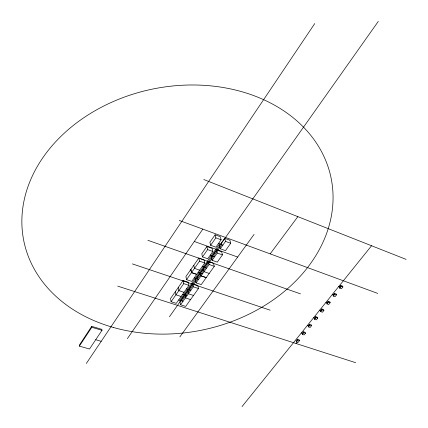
<?xml version="1.0" encoding="UTF-8"?>
<svg xmlns="http://www.w3.org/2000/svg" width="428" height="428" viewBox="0 0 428 428"><rect width="100%" height="100%" fill="white"/><g stroke="black" fill="none" stroke-linecap="round" stroke-linejoin="round"><path stroke-width="0.64" d="M91.715 326.35L79.324 345.166L79.383 346.118L89.516 349.007L101.992 330.32L101.907 329.373L91.715 326.35L91.795 327.292L79.383 346.118M86.328 363.458L314.757 23.561M127.367 338.66L202.829 229.108M183.147 280.49L170.521 298.541L171.082 301.708L176.25 303.372L188.957 285.358L188.32 282.229L183.147 280.49L183.762 283.625L171.082 301.708M198.833 258.052L185.923 276.515L186.555 279.645L191.755 281.394L204.75 262.974L204.044 259.882L198.833 258.052L199.523 261.144L186.555 279.645M206.901 246.512L201.786 253.825L202.487 256.912L207.719 258.758L212.866 251.461L212.122 248.39L206.901 246.512L207.623 249.588L202.487 256.912M215.091 234.801L209.897 242.227L210.635 245.292L215.883 247.186L221.11 239.776L220.329 236.727L215.091 234.801L215.851 237.856L210.635 245.292M179.76 300.296L219.591 243.89M192.659 283.689L179.985 301.612L180.584 304.773L185.699 306.421L198.453 288.536L197.784 285.412L192.659 283.689L193.312 286.819L180.584 304.773M208.409 261.412L195.446 279.741L196.11 282.865L201.256 284.599L214.3 266.312L213.561 263.22L208.409 261.412L209.126 264.504L196.11 282.865M216.504 249.963L211.373 257.223L212.106 260.304L217.285 262.129L222.448 254.885L221.672 251.819L216.504 249.963L217.264 253.034L212.106 260.304M224.721 238.337L219.511 245.709L220.281 248.77L225.476 250.642L230.719 243.286L229.906 240.242L224.721 238.337L225.519 241.387L220.281 248.77M169.445 316.763L378.299 21.4M181.927 301.002L221.795 244.688M179.846 336.895L254.061 234.389M270.175 253.868L297.851 216.654M242.023 406.6L371.558 245.747M297.471 339.206L296.096 340.918L296.374 341.817L298.102 342.373L299.482 340.667L299.199 339.768L297.471 339.206L297.754 340.105L299.482 340.667M303.473 331.764L302.082 333.492L302.366 334.386L304.099 334.953L305.496 333.23L305.201 332.331L303.473 331.764L303.762 332.658L305.496 333.23M309.535 324.242L308.128 325.986L308.422 326.88L310.156 327.457L311.568 325.713L311.268 324.82L309.535 324.242L309.835 325.13L311.568 325.713M315.666 316.64L314.243 318.405L314.543 319.293L316.281 319.882L317.704 318.122L317.399 317.234L315.666 316.64L315.966 317.528L317.704 318.122M321.856 308.963L320.417 310.744L320.727 311.632L322.466 312.231L323.905 310.45L323.589 309.567L321.856 308.963L322.166 309.845L323.905 310.45M328.11 301.205L326.655 303.008L326.976 303.885L328.715 304.501L330.17 302.698L329.849 301.815L328.11 301.205L328.426 302.088L330.17 302.698M334.429 293.362L332.963 295.186L333.289 296.064L335.033 296.684L336.499 294.865L336.173 293.988L334.429 293.362L334.755 294.239L336.499 294.865M340.816 285.439L339.334 287.279L339.666 288.156L341.416 288.788L342.898 286.947L342.56 286.075L340.816 285.439L341.153 286.316L342.898 286.947M296.374 341.817L297.754 340.105M302.366 334.386L303.762 332.658M308.422 326.88L309.835 325.13M314.543 319.293L315.966 317.528M320.727 311.632L322.166 309.845M326.976 303.885L328.426 302.088M333.289 296.064L334.755 294.239M339.666 288.156L341.153 286.316M296.085 343.524L297.235 342.095M95.717 339.72L101.206 341.319M91.795 327.292L101.992 330.32M117.716 286.134L355.716 362.709M178.674 299.942L183.007 301.349M181.103 296.497L175.924 294.801L175.341 291.65M190.567 299.589L185.442 297.915L184.826 294.769M184.035 292.34L178.851 290.633L178.251 287.488M193.51 295.47L188.379 293.774L187.748 290.633M301.333 332.952L303.067 333.524M182.563 294.421L186.908 295.85M186.49 288.857L190.84 290.307M183.762 283.625L188.957 285.358M193.312 286.819L198.453 288.536M307.39 325.424L309.128 326.008M132.354 263.899L270.154 310.182M313.515 317.822L315.254 318.411M194.248 277.863L198.608 279.345M196.752 274.311L191.541 272.529L190.888 269.415M206.275 277.569L201.117 275.803L200.432 272.695M196.661 274.439L191.45 272.657L190.797 269.544M206.184 277.692L201.026 275.932L200.341 272.818M199.678 270.159L194.462 268.361L193.798 265.258M209.212 273.449L204.049 271.668L203.354 268.565M198.169 272.304L202.535 273.802M319.705 310.14L321.444 310.739M202.209 266.574L206.585 268.094M199.523 261.144L204.75 262.974M209.126 264.504L214.3 266.312M325.954 302.377L327.698 302.987M147.885 240.306L300.488 293.875M210.287 255.12L214.679 256.677M207.623 249.588L212.866 251.461M217.264 253.034L222.448 254.885M332.272 294.528L334.022 295.154M194.307 241.483L237.652 257.051M338.66 286.6L340.41 287.236M218.489 243.489L222.892 245.089M215.851 237.856L221.11 239.776M225.519 241.387L230.719 243.286M179.268 220.452L377.726 293.405M203.824 179.535L406.124 259.395M113.65 327.543A156.825 123.023 -11.6 0 0 332.272 185.142A156.825 123.023 -11.6 0 0 86.467 115.972A156.825 123.023 -11.6 0 0 113.65 327.543"/></g></svg>
